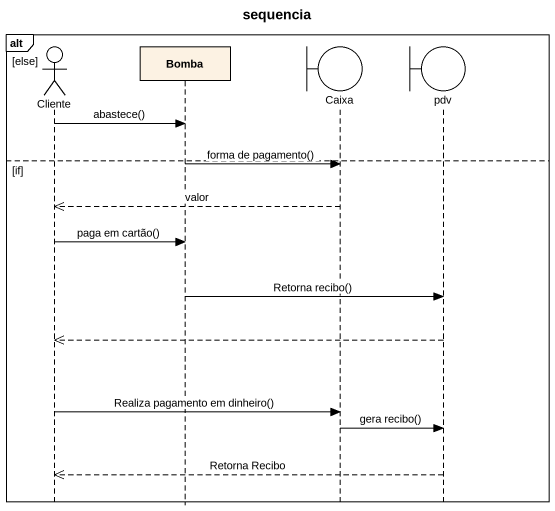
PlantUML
@startuml
title sequencia
hide footbox
actor Cliente
participant Bomba
boundary Caixa
boundary pdv

alt else
  Cliente -> Bomba : abastece()
else if
  Bomba -> Caixa : forma de pagamento()
  Caixa -->> Cliente : valor
  Cliente -> Bomba : paga em cartão()
  Bomba -> pdv : Retorna recibo()
  pdv -->> Cliente
  Cliente -> Caixa : Realiza pagamento em dinheiro()
  Caixa -> pdv : gera recibo()
  pdv -->> Cliente : Retorna Recibo
end
@enduml
